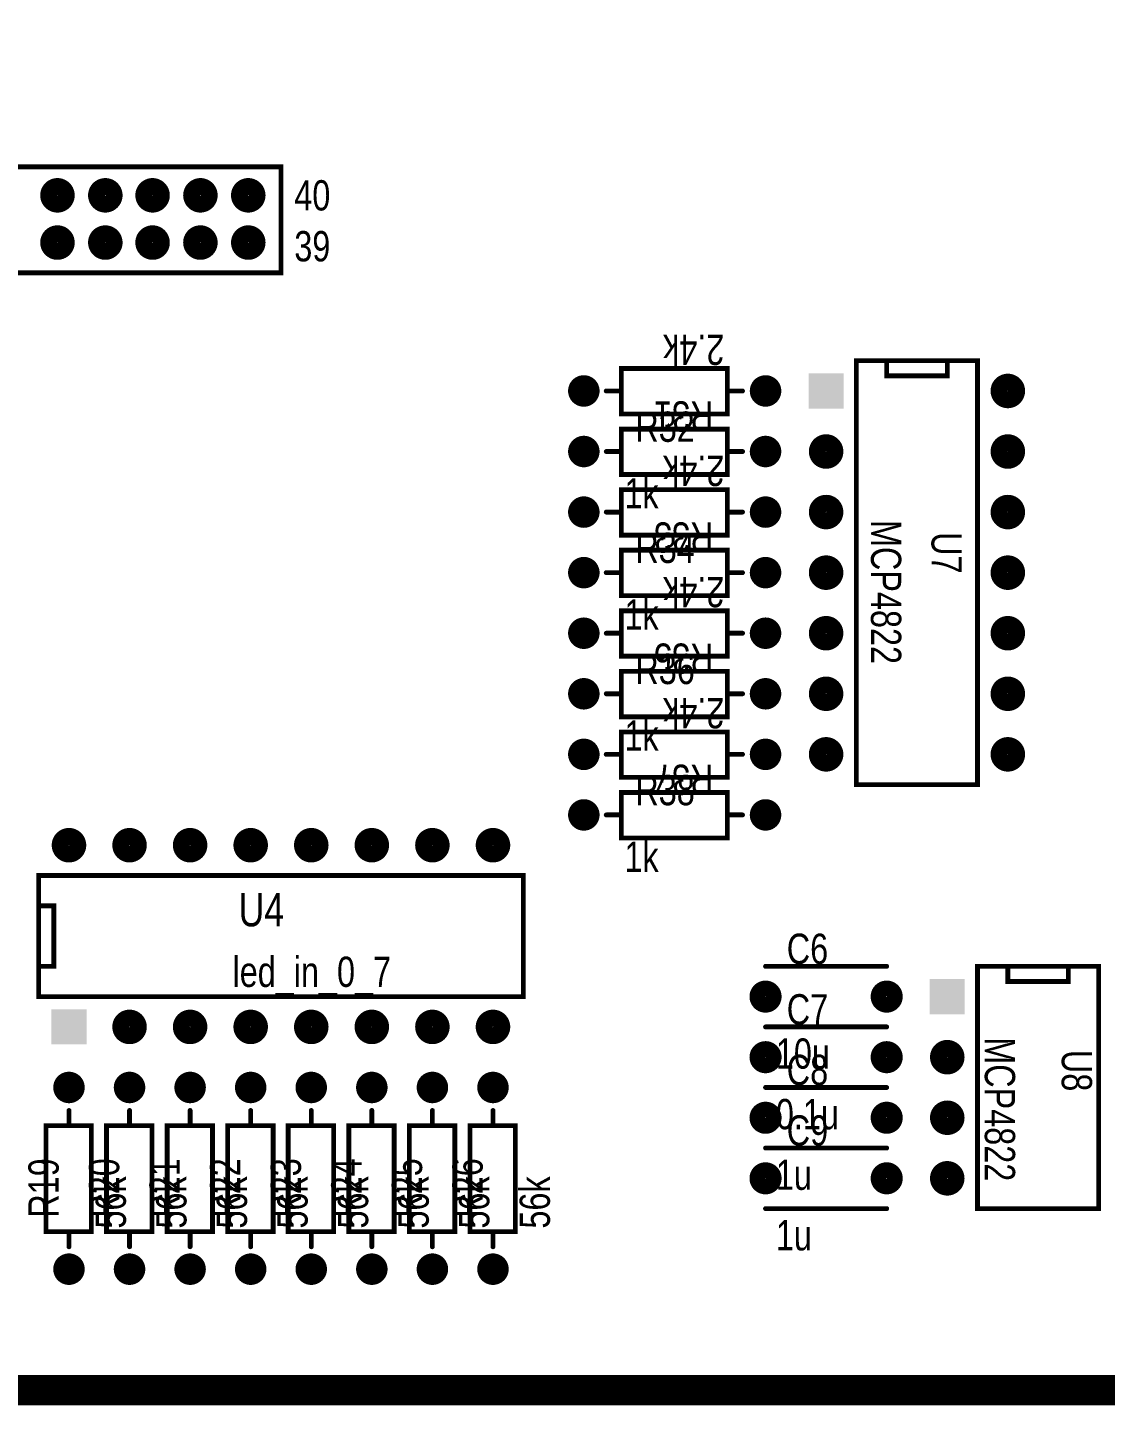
# Model space of a CAD drawing. Extents: x 0.1 to 7.45, y 0.15 to 4.7.
# Drawn here: x 2.278 to 4.057, y 0.146 to 2.421 of the extents above; entities that cross this region are included whole.
import ezdxf

# ---------------------------------------------------------------- set-up
doc = ezdxf.new("R2010")
doc.units = 0

msp = doc.modelspace()

# ---------------------------------------------------------------- linework, layer by layer
at = {"const_width": 0.05}
msp.add_lwpolyline([(0.196, 0.171), (0.196, 4.671), (7.421, 4.671), (7.421, 0.171), (0.196, 0.171)], close=True, dxfattribs=at)
at = {"layer": 'AST', "const_width": 0.008}
for points in [[(1.096, 2.191), (1.096, 2.016), (2.696, 2.016), (2.696, 2.191), (1.096, 2.191)], [(3.433, 1.858), (3.433, 1.783), (3.433, 1.783), (3.258, 1.783), (3.258, 1.858), (3.433, 1.858)], [(3.258, 1.683), (3.258, 1.758), (3.258, 1.758), (3.433, 1.758), (3.433, 1.683), (3.258, 1.683)], [(3.433, 1.658), (3.433, 1.583), (3.433, 1.583), (3.258, 1.583), (3.258, 1.658), (3.433, 1.658)], [(3.258, 1.483), (3.258, 1.558), (3.258, 1.558), (3.433, 1.558), (3.433, 1.483), (3.258, 1.483)], [(3.433, 1.458), (3.433, 1.383), (3.433, 1.383), (3.258, 1.383), (3.258, 1.458), (3.433, 1.458)], [(3.258, 1.283), (3.258, 1.358), (3.258, 1.358), (3.433, 1.358), (3.433, 1.283), (3.258, 1.283)], [(3.433, 1.258), (3.433, 1.183), (3.433, 1.183), (3.258, 1.183), (3.258, 1.258), (3.433, 1.258)], [(3.258, 1.083), (3.258, 1.158), (3.258, 1.158), (3.433, 1.158), (3.433, 1.083), (3.258, 1.083)], [(3.096, 0.821), (2.296, 0.821), (2.296, 1.021), (3.096, 1.021), (3.096, 0.821)], [(4.046, 0.871), (3.846, 0.871), (3.846, 0.471), (4.046, 0.471), (4.046, 0.871)], [(2.383, 0.433), (2.308, 0.433), (2.308, 0.433), (2.308, 0.608), (2.383, 0.608), (2.383, 0.433)], [(2.483, 0.433), (2.408, 0.433), (2.408, 0.433), (2.408, 0.608), (2.483, 0.608), (2.483, 0.433)], [(2.583, 0.433), (2.508, 0.433), (2.508, 0.433), (2.508, 0.608), (2.583, 0.608), (2.583, 0.433)], [(2.683, 0.433), (2.608, 0.433), (2.608, 0.433), (2.608, 0.608), (2.683, 0.608), (2.683, 0.433)], [(2.783, 0.433), (2.708, 0.433), (2.708, 0.433), (2.708, 0.608), (2.783, 0.608), (2.783, 0.433)], [(2.883, 0.433), (2.808, 0.433), (2.808, 0.433), (2.808, 0.608), (2.883, 0.608), (2.883, 0.433)], [(2.983, 0.433), (2.908, 0.433), (2.908, 0.433), (2.908, 0.608), (2.983, 0.608), (2.983, 0.433)], [(3.083, 0.433), (3.008, 0.433), (3.008, 0.433), (3.008, 0.608), (3.083, 0.608), (3.083, 0.433)]]:
    msp.add_lwpolyline(points, close=True, dxfattribs=at)
at = {"layer": 'AST'}
for points, const_width in [([(2.694, 2.191, 1), (2.698, 2.191, 1)], 0.004), ([(2.313, 2.144, 1), (2.341, 2.144, 1)], 0.029), ([(2.392, 2.144, 1), (2.42, 2.144, 1)], 0.029), ([(2.47, 2.144, 1), (2.498, 2.144, 1)], 0.029), ([(2.549, 2.144, 1), (2.577, 2.144, 1)], 0.029), ([(2.628, 2.144, 1), (2.656, 2.144, 1)], 0.029), ([(2.313, 2.066, 1), (2.341, 2.066, 1)], 0.029), ([(2.392, 2.066, 1), (2.42, 2.066, 1)], 0.029), ([(2.47, 2.066, 1), (2.498, 2.066, 1)], 0.029), ([(2.549, 2.066, 1), (2.577, 2.066, 1)], 0.029), ([(2.628, 2.066, 1), (2.656, 2.066, 1)], 0.029), ([(2.694, 2.016, 1), (2.698, 2.016, 1)], 0.004), ([(3.644, 1.871, 1), (3.648, 1.871, 1)], 0.004), ([(3.694, 1.871, 1), (3.698, 1.871, 1)], 0.004), ([(3.794, 1.871, 1), (3.798, 1.871, 1)], 0.004), ([(3.794, 1.871, 1), (3.798, 1.871, 1)], 0.004), ([(3.844, 1.871, 1), (3.848, 1.871, 1)], 0.004), ([(3.183, 1.821, 1), (3.209, 1.821, 1)], 0.026), ([(3.256, 1.858, 1), (3.26, 1.858, 1)], 0.004), ([(3.431, 1.858, 1), (3.435, 1.858, 1)], 0.004), ([(3.431, 1.858, 1), (3.435, 1.858, 1)], 0.004), ([(3.483, 1.821, 1), (3.509, 1.821, 1)], 0.026), ([(3.694, 1.846, 1), (3.698, 1.846, 1)], 0.004), ([(3.794, 1.846, 1), (3.798, 1.846, 1)], 0.004), ([(3.794, 1.846, 1), (3.798, 1.846, 1)], 0.004), ([(3.882, 1.821, 1), (3.91, 1.821, 1)], 0.029), ([(3.231, 1.821, 1), (3.235, 1.821, 1)], 0.004), ([(3.256, 1.821, 1), (3.26, 1.821, 1)], 0.004), ([(3.431, 1.821, 1), (3.435, 1.821, 1)], 0.004), ([(3.456, 1.821, 1), (3.46, 1.821, 1)], 0.004), ([(3.256, 1.783, 1), (3.26, 1.783, 1)], 0.004), ([(3.431, 1.783, 1), (3.435, 1.783, 1)], 0.004), ([(3.431, 1.783, 1), (3.435, 1.783, 1)], 0.004), ([(3.256, 1.758, 1), (3.26, 1.758, 1)], 0.004), ([(3.256, 1.758, 1), (3.26, 1.758, 1)], 0.004), ([(3.431, 1.758, 1), (3.435, 1.758, 1)], 0.004), ([(3.183, 1.721, 1), (3.209, 1.721, 1)], 0.026), ([(3.483, 1.721, 1), (3.509, 1.721, 1)], 0.026), ([(3.582, 1.721, 1), (3.61, 1.721, 1)], 0.029), ([(3.882, 1.721, 1), (3.91, 1.721, 1)], 0.029), ([(3.231, 1.721, 1), (3.235, 1.721, 1)], 0.004), ([(3.256, 1.721, 1), (3.26, 1.721, 1)], 0.004), ([(3.431, 1.721, 1), (3.435, 1.721, 1)], 0.004), ([(3.456, 1.721, 1), (3.46, 1.721, 1)], 0.004), ([(3.256, 1.683, 1), (3.26, 1.683, 1)], 0.004), ([(3.256, 1.683, 1), (3.26, 1.683, 1)], 0.004), ([(3.431, 1.683, 1), (3.435, 1.683, 1)], 0.004), ([(3.256, 1.658, 1), (3.26, 1.658, 1)], 0.004), ([(3.431, 1.658, 1), (3.435, 1.658, 1)], 0.004), ([(3.431, 1.658, 1), (3.435, 1.658, 1)], 0.004), ([(3.183, 1.621, 1), (3.209, 1.621, 1)], 0.026), ([(3.483, 1.621, 1), (3.509, 1.621, 1)], 0.026), ([(3.582, 1.621, 1), (3.61, 1.621, 1)], 0.029), ([(3.882, 1.621, 1), (3.91, 1.621, 1)], 0.029), ([(3.231, 1.621, 1), (3.235, 1.621, 1)], 0.004), ([(3.256, 1.621, 1), (3.26, 1.621, 1)], 0.004), ([(3.431, 1.621, 1), (3.435, 1.621, 1)], 0.004), ([(3.456, 1.621, 1), (3.46, 1.621, 1)], 0.004), ([(3.256, 1.583, 1), (3.26, 1.583, 1)], 0.004), ([(3.431, 1.583, 1), (3.435, 1.583, 1)], 0.004), ([(3.431, 1.583, 1), (3.435, 1.583, 1)], 0.004), ([(3.256, 1.558, 1), (3.26, 1.558, 1)], 0.004), ([(3.256, 1.558, 1), (3.26, 1.558, 1)], 0.004), ([(3.431, 1.558, 1), (3.435, 1.558, 1)], 0.004), ([(3.582, 1.521, 1), (3.61, 1.521, 1)], 0.029), ([(3.882, 1.521, 1), (3.91, 1.521, 1)], 0.029), ([(3.183, 1.521, 1), (3.209, 1.521, 1)], 0.026), ([(3.231, 1.521, 1), (3.235, 1.521, 1)], 0.004), ([(3.256, 1.521, 1), (3.26, 1.521, 1)], 0.004), ([(3.431, 1.521, 1), (3.435, 1.521, 1)], 0.004), ([(3.456, 1.521, 1), (3.46, 1.521, 1)], 0.004), ([(3.483, 1.521, 1), (3.509, 1.521, 1)], 0.026), ([(3.256, 1.483, 1), (3.26, 1.483, 1)], 0.004), ([(3.256, 1.483, 1), (3.26, 1.483, 1)], 0.004), ([(3.431, 1.483, 1), (3.435, 1.483, 1)], 0.004), ([(3.256, 1.458, 1), (3.26, 1.458, 1)], 0.004), ([(3.431, 1.458, 1), (3.435, 1.458, 1)], 0.004), ([(3.431, 1.458, 1), (3.435, 1.458, 1)], 0.004), ([(3.183, 1.421, 1), (3.209, 1.421, 1)], 0.026), ([(3.483, 1.421, 1), (3.509, 1.421, 1)], 0.026), ([(3.582, 1.421, 1), (3.61, 1.421, 1)], 0.029), ([(3.882, 1.421, 1), (3.91, 1.421, 1)], 0.029), ([(3.231, 1.421, 1), (3.235, 1.421, 1)], 0.004), ([(3.256, 1.421, 1), (3.26, 1.421, 1)], 0.004), ([(3.431, 1.421, 1), (3.435, 1.421, 1)], 0.004), ([(3.456, 1.421, 1), (3.46, 1.421, 1)], 0.004), ([(3.256, 1.383, 1), (3.26, 1.383, 1)], 0.004), ([(3.431, 1.383, 1), (3.435, 1.383, 1)], 0.004), ([(3.431, 1.383, 1), (3.435, 1.383, 1)], 0.004), ([(3.183, 1.321, 1), (3.209, 1.321, 1)], 0.026), ([(3.256, 1.358, 1), (3.26, 1.358, 1)], 0.004), ([(3.256, 1.358, 1), (3.26, 1.358, 1)], 0.004), ([(3.431, 1.358, 1), (3.435, 1.358, 1)], 0.004), ([(3.483, 1.321, 1), (3.509, 1.321, 1)], 0.026), ([(3.582, 1.321, 1), (3.61, 1.321, 1)], 0.029), ([(3.882, 1.321, 1), (3.91, 1.321, 1)], 0.029), ([(3.231, 1.321, 1), (3.235, 1.321, 1)], 0.004), ([(3.256, 1.321, 1), (3.26, 1.321, 1)], 0.004), ([(3.431, 1.321, 1), (3.435, 1.321, 1)], 0.004), ([(3.456, 1.321, 1), (3.46, 1.321, 1)], 0.004), ([(3.256, 1.283, 1), (3.26, 1.283, 1)], 0.004), ([(3.256, 1.283, 1), (3.26, 1.283, 1)], 0.004), ([(3.431, 1.283, 1), (3.435, 1.283, 1)], 0.004), ([(3.256, 1.258, 1), (3.26, 1.258, 1)], 0.004), ([(3.431, 1.258, 1), (3.435, 1.258, 1)], 0.004), ([(3.431, 1.258, 1), (3.435, 1.258, 1)], 0.004), ([(3.183, 1.221, 1), (3.209, 1.221, 1)], 0.026), ([(3.483, 1.221, 1), (3.509, 1.221, 1)], 0.026), ([(3.582, 1.221, 1), (3.61, 1.221, 1)], 0.029), ([(3.882, 1.221, 1), (3.91, 1.221, 1)], 0.029), ([(3.231, 1.221, 1), (3.235, 1.221, 1)], 0.004), ([(3.256, 1.221, 1), (3.26, 1.221, 1)], 0.004), ([(3.431, 1.221, 1), (3.435, 1.221, 1)], 0.004), ([(3.456, 1.221, 1), (3.46, 1.221, 1)], 0.004), ([(3.256, 1.183, 1), (3.26, 1.183, 1)], 0.004), ([(3.431, 1.183, 1), (3.435, 1.183, 1)], 0.004), ([(3.431, 1.183, 1), (3.435, 1.183, 1)], 0.004), ([(3.256, 1.158, 1), (3.26, 1.158, 1)], 0.004), ([(3.256, 1.158, 1), (3.26, 1.158, 1)], 0.004), ([(3.431, 1.158, 1), (3.435, 1.158, 1)], 0.004), ([(3.644, 1.171, 1), (3.648, 1.171, 1)], 0.004), ([(3.844, 1.171, 1), (3.848, 1.171, 1)], 0.004), ([(3.183, 1.121, 1), (3.209, 1.121, 1)], 0.026), ([(3.483, 1.121, 1), (3.509, 1.121, 1)], 0.026), ([(3.231, 1.121, 1), (3.235, 1.121, 1)], 0.004), ([(3.256, 1.121, 1), (3.26, 1.121, 1)], 0.004), ([(3.431, 1.121, 1), (3.435, 1.121, 1)], 0.004), ([(3.456, 1.121, 1), (3.46, 1.121, 1)], 0.004), ([(2.332, 1.071, 1), (2.36, 1.071, 1)], 0.029), ([(2.432, 1.071, 1), (2.46, 1.071, 1)], 0.029), ([(2.532, 1.071, 1), (2.56, 1.071, 1)], 0.029), ([(2.632, 1.071, 1), (2.66, 1.071, 1)], 0.029), ([(2.732, 1.071, 1), (2.76, 1.071, 1)], 0.029), ([(2.832, 1.071, 1), (2.86, 1.071, 1)], 0.029), ([(2.932, 1.071, 1), (2.96, 1.071, 1)], 0.029), ([(3.032, 1.071, 1), (3.06, 1.071, 1)], 0.029), ([(3.256, 1.083, 1), (3.26, 1.083, 1)], 0.004), ([(3.256, 1.083, 1), (3.26, 1.083, 1)], 0.004), ([(3.431, 1.083, 1), (3.435, 1.083, 1)], 0.004), ([(2.294, 1.021, 1), (2.298, 1.021, 1)], 0.004), ([(3.094, 1.021, 1), (3.098, 1.021, 1)], 0.004), ([(2.294, 0.971, 1), (2.298, 0.971, 1)], 0.004), ([(2.319, 0.971, 1), (2.323, 0.971, 1)], 0.004), ([(2.294, 0.871, 1), (2.298, 0.871, 1)], 0.004), ([(2.319, 0.871, 1), (2.323, 0.871, 1)], 0.004), ([(3.494, 0.871, 1), (3.498, 0.871, 1)], 0.004), ([(3.694, 0.871, 1), (3.698, 0.871, 1)], 0.004), ([(3.844, 0.871, 1), (3.848, 0.871, 1)], 0.004), ([(3.894, 0.871, 1), (3.898, 0.871, 1)], 0.004), ([(3.994, 0.871, 1), (3.998, 0.871, 1)], 0.004), ([(4.044, 0.871, 1), (4.048, 0.871, 1)], 0.004), ([(4.044, 0.871, 1), (4.048, 0.871, 1)], 0.004), ([(3.483, 0.821, 1), (3.509, 0.821, 1)], 0.027), ([(3.683, 0.821, 1), (3.709, 0.821, 1)], 0.027), ([(3.894, 0.846, 1), (3.898, 0.846, 1)], 0.004), ([(3.994, 0.846, 1), (3.998, 0.846, 1)], 0.004), ([(2.294, 0.821, 1), (2.298, 0.821, 1)], 0.004), ([(3.094, 0.821, 1), (3.098, 0.821, 1)], 0.004), ([(3.094, 0.821, 1), (3.098, 0.821, 1)], 0.004), ([(2.432, 0.771, 1), (2.46, 0.771, 1)], 0.029), ([(2.532, 0.771, 1), (2.56, 0.771, 1)], 0.029), ([(2.632, 0.771, 1), (2.66, 0.771, 1)], 0.029), ([(2.732, 0.771, 1), (2.76, 0.771, 1)], 0.029), ([(2.832, 0.771, 1), (2.86, 0.771, 1)], 0.029), ([(2.932, 0.771, 1), (2.96, 0.771, 1)], 0.029), ([(3.032, 0.771, 1), (3.06, 0.771, 1)], 0.029), ([(3.494, 0.771, 1), (3.498, 0.771, 1)], 0.004), ([(3.494, 0.771, 1), (3.498, 0.771, 1)], 0.004), ([(3.694, 0.771, 1), (3.698, 0.771, 1)], 0.004), ([(3.694, 0.771, 1), (3.698, 0.771, 1)], 0.004), ([(3.483, 0.721, 1), (3.509, 0.721, 1)], 0.027), ([(3.683, 0.721, 1), (3.709, 0.721, 1)], 0.027), ([(3.782, 0.721, 1), (3.81, 0.721, 1)], 0.029), ([(2.333, 0.671, 1), (2.359, 0.671, 1)], 0.026), ([(2.433, 0.671, 1), (2.459, 0.671, 1)], 0.026), ([(2.533, 0.671, 1), (2.559, 0.671, 1)], 0.026), ([(2.633, 0.671, 1), (2.659, 0.671, 1)], 0.026), ([(2.733, 0.671, 1), (2.759, 0.671, 1)], 0.026), ([(2.833, 0.671, 1), (2.859, 0.671, 1)], 0.026), ([(2.933, 0.671, 1), (2.959, 0.671, 1)], 0.026), ([(3.033, 0.671, 1), (3.059, 0.671, 1)], 0.026), ([(3.494, 0.671, 1), (3.498, 0.671, 1)], 0.004), ([(3.494, 0.671, 1), (3.498, 0.671, 1)], 0.004), ([(3.694, 0.671, 1), (3.698, 0.671, 1)], 0.004), ([(3.694, 0.671, 1), (3.698, 0.671, 1)], 0.004), ([(3.483, 0.621, 1), (3.509, 0.621, 1)], 0.027), ([(3.683, 0.621, 1), (3.709, 0.621, 1)], 0.027), ([(3.782, 0.621, 1), (3.81, 0.621, 1)], 0.029), ([(2.344, 0.633, 1), (2.348, 0.633, 1)], 0.004), ([(2.444, 0.633, 1), (2.448, 0.633, 1)], 0.004), ([(2.544, 0.633, 1), (2.548, 0.633, 1)], 0.004), ([(2.644, 0.633, 1), (2.648, 0.633, 1)], 0.004), ([(2.744, 0.633, 1), (2.748, 0.633, 1)], 0.004), ([(2.844, 0.633, 1), (2.848, 0.633, 1)], 0.004), ([(2.944, 0.633, 1), (2.948, 0.633, 1)], 0.004), ([(3.044, 0.633, 1), (3.048, 0.633, 1)], 0.004), ([(2.306, 0.608, 1), (2.31, 0.608, 1)], 0.004), ([(2.344, 0.608, 1), (2.348, 0.608, 1)], 0.004), ([(2.381, 0.608, 1), (2.385, 0.608, 1)], 0.004), ([(2.406, 0.608, 1), (2.41, 0.608, 1)], 0.004), ([(2.444, 0.608, 1), (2.448, 0.608, 1)], 0.004), ([(2.481, 0.608, 1), (2.485, 0.608, 1)], 0.004), ([(2.506, 0.608, 1), (2.51, 0.608, 1)], 0.004), ([(2.544, 0.608, 1), (2.548, 0.608, 1)], 0.004), ([(2.581, 0.608, 1), (2.585, 0.608, 1)], 0.004), ([(2.606, 0.608, 1), (2.61, 0.608, 1)], 0.004), ([(2.644, 0.608, 1), (2.648, 0.608, 1)], 0.004), ([(2.681, 0.608, 1), (2.685, 0.608, 1)], 0.004), ([(2.706, 0.608, 1), (2.71, 0.608, 1)], 0.004), ([(2.744, 0.608, 1), (2.748, 0.608, 1)], 0.004), ([(2.781, 0.608, 1), (2.785, 0.608, 1)], 0.004), ([(2.806, 0.608, 1), (2.81, 0.608, 1)], 0.004), ([(2.844, 0.608, 1), (2.848, 0.608, 1)], 0.004), ([(2.881, 0.608, 1), (2.885, 0.608, 1)], 0.004), ([(2.906, 0.608, 1), (2.91, 0.608, 1)], 0.004), ([(2.944, 0.608, 1), (2.948, 0.608, 1)], 0.004), ([(2.981, 0.608, 1), (2.985, 0.608, 1)], 0.004), ([(3.006, 0.608, 1), (3.01, 0.608, 1)], 0.004), ([(3.044, 0.608, 1), (3.048, 0.608, 1)], 0.004), ([(3.081, 0.608, 1), (3.085, 0.608, 1)], 0.004), ([(3.494, 0.571, 1), (3.498, 0.571, 1)], 0.004), ([(3.494, 0.571, 1), (3.498, 0.571, 1)], 0.004), ([(3.694, 0.571, 1), (3.698, 0.571, 1)], 0.004), ([(3.694, 0.571, 1), (3.698, 0.571, 1)], 0.004), ([(3.483, 0.521, 1), (3.509, 0.521, 1)], 0.027), ([(3.683, 0.521, 1), (3.709, 0.521, 1)], 0.027), ([(3.782, 0.521, 1), (3.81, 0.521, 1)], 0.029), ([(3.494, 0.471, 1), (3.498, 0.471, 1)], 0.004), ([(3.694, 0.471, 1), (3.698, 0.471, 1)], 0.004), ([(3.844, 0.471, 1), (3.848, 0.471, 1)], 0.004), ([(4.044, 0.471, 1), (4.048, 0.471, 1)], 0.004), ([(2.306, 0.433, 1), (2.31, 0.433, 1)], 0.004), ([(2.306, 0.433, 1), (2.31, 0.433, 1)], 0.004), ([(2.344, 0.433, 1), (2.348, 0.433, 1)], 0.004), ([(2.381, 0.433, 1), (2.385, 0.433, 1)], 0.004), ([(2.381, 0.433, 1), (2.385, 0.433, 1)], 0.004), ([(2.406, 0.433, 1), (2.41, 0.433, 1)], 0.004), ([(2.406, 0.433, 1), (2.41, 0.433, 1)], 0.004), ([(2.444, 0.433, 1), (2.448, 0.433, 1)], 0.004), ([(2.481, 0.433, 1), (2.485, 0.433, 1)], 0.004), ([(2.481, 0.433, 1), (2.485, 0.433, 1)], 0.004), ([(2.506, 0.433, 1), (2.51, 0.433, 1)], 0.004), ([(2.506, 0.433, 1), (2.51, 0.433, 1)], 0.004), ([(2.544, 0.433, 1), (2.548, 0.433, 1)], 0.004), ([(2.581, 0.433, 1), (2.585, 0.433, 1)], 0.004), ([(2.581, 0.433, 1), (2.585, 0.433, 1)], 0.004), ([(2.606, 0.433, 1), (2.61, 0.433, 1)], 0.004), ([(2.606, 0.433, 1), (2.61, 0.433, 1)], 0.004), ([(2.644, 0.433, 1), (2.648, 0.433, 1)], 0.004), ([(2.681, 0.433, 1), (2.685, 0.433, 1)], 0.004), ([(2.681, 0.433, 1), (2.685, 0.433, 1)], 0.004), ([(2.706, 0.433, 1), (2.71, 0.433, 1)], 0.004), ([(2.706, 0.433, 1), (2.71, 0.433, 1)], 0.004), ([(2.744, 0.433, 1), (2.748, 0.433, 1)], 0.004), ([(2.781, 0.433, 1), (2.785, 0.433, 1)], 0.004), ([(2.781, 0.433, 1), (2.785, 0.433, 1)], 0.004), ([(2.806, 0.433, 1), (2.81, 0.433, 1)], 0.004), ([(2.806, 0.433, 1), (2.81, 0.433, 1)], 0.004), ([(2.844, 0.433, 1), (2.848, 0.433, 1)], 0.004), ([(2.881, 0.433, 1), (2.885, 0.433, 1)], 0.004), ([(2.881, 0.433, 1), (2.885, 0.433, 1)], 0.004), ([(2.906, 0.433, 1), (2.91, 0.433, 1)], 0.004), ([(2.906, 0.433, 1), (2.91, 0.433, 1)], 0.004), ([(2.944, 0.433, 1), (2.948, 0.433, 1)], 0.004), ([(2.981, 0.433, 1), (2.985, 0.433, 1)], 0.004), ([(2.981, 0.433, 1), (2.985, 0.433, 1)], 0.004), ([(3.006, 0.433, 1), (3.01, 0.433, 1)], 0.004), ([(3.006, 0.433, 1), (3.01, 0.433, 1)], 0.004), ([(3.044, 0.433, 1), (3.048, 0.433, 1)], 0.004), ([(3.081, 0.433, 1), (3.085, 0.433, 1)], 0.004), ([(3.081, 0.433, 1), (3.085, 0.433, 1)], 0.004), ([(2.344, 0.408, 1), (2.348, 0.408, 1)], 0.004), ([(2.444, 0.408, 1), (2.448, 0.408, 1)], 0.004), ([(2.544, 0.408, 1), (2.548, 0.408, 1)], 0.004), ([(2.644, 0.408, 1), (2.648, 0.408, 1)], 0.004), ([(2.744, 0.408, 1), (2.748, 0.408, 1)], 0.004), ([(2.844, 0.408, 1), (2.848, 0.408, 1)], 0.004), ([(2.944, 0.408, 1), (2.948, 0.408, 1)], 0.004), ([(3.044, 0.408, 1), (3.048, 0.408, 1)], 0.004), ([(2.333, 0.371, 1), (2.359, 0.371, 1)], 0.026), ([(2.433, 0.371, 1), (2.459, 0.371, 1)], 0.026), ([(2.533, 0.371, 1), (2.559, 0.371, 1)], 0.026), ([(2.633, 0.371, 1), (2.659, 0.371, 1)], 0.026), ([(2.733, 0.371, 1), (2.759, 0.371, 1)], 0.026), ([(2.833, 0.371, 1), (2.859, 0.371, 1)], 0.026), ([(2.933, 0.371, 1), (2.959, 0.371, 1)], 0.026), ([(3.033, 0.371, 1), (3.059, 0.371, 1)], 0.026)]:
    msp.add_lwpolyline(points, format="xyb", close=True, dxfattribs=dict(at, const_width=const_width))
at = {"layer": 'AST', "const_width": 0.008}
for points in [[(3.696, 1.871), (3.696, 1.846), (3.796, 1.846), (3.796, 1.846), (3.796, 1.871), (3.646, 1.871), (3.646, 1.171), (3.846, 1.171), (3.846, 1.871), (3.796, 1.871)], [(3.258, 1.821), (3.233, 1.821)], [(3.433, 1.821), (3.458, 1.821)], [(3.258, 1.721), (3.233, 1.721)], [(3.433, 1.721), (3.458, 1.721)], [(3.258, 1.621), (3.233, 1.621)], [(3.433, 1.621), (3.458, 1.621)], [(3.258, 1.521), (3.233, 1.521)], [(3.433, 1.521), (3.458, 1.521)], [(3.258, 1.421), (3.233, 1.421)], [(3.433, 1.421), (3.458, 1.421)], [(3.258, 1.321), (3.233, 1.321)], [(3.433, 1.321), (3.458, 1.321)], [(3.258, 1.221), (3.233, 1.221)], [(3.433, 1.221), (3.458, 1.221)], [(3.258, 1.121), (3.233, 1.121)], [(3.433, 1.121), (3.458, 1.121)], [(2.296, 0.871), (2.321, 0.871), (2.321, 0.971), (2.296, 0.971)], [(3.496, 0.871), (3.696, 0.871)], [(3.896, 0.871), (3.896, 0.846), (3.996, 0.846), (3.996, 0.871)], [(3.696, 0.771), (3.496, 0.771)], [(3.496, 0.771), (3.696, 0.771)], [(3.696, 0.671), (3.496, 0.671)], [(3.496, 0.671), (3.696, 0.671)], [(2.346, 0.608), (2.346, 0.633)], [(2.446, 0.608), (2.446, 0.633)], [(2.546, 0.608), (2.546, 0.633)], [(2.646, 0.608), (2.646, 0.633)], [(2.746, 0.608), (2.746, 0.633)], [(2.846, 0.608), (2.846, 0.633)], [(2.946, 0.608), (2.946, 0.633)], [(3.046, 0.608), (3.046, 0.633)], [(3.696, 0.571), (3.496, 0.571)], [(3.496, 0.571), (3.696, 0.571)], [(3.696, 0.471), (3.496, 0.471)], [(2.346, 0.433), (2.346, 0.408)], [(2.446, 0.433), (2.446, 0.408)], [(2.546, 0.433), (2.546, 0.408)], [(2.646, 0.433), (2.646, 0.408)], [(2.746, 0.433), (2.746, 0.408)], [(2.846, 0.433), (2.846, 0.408)], [(2.946, 0.433), (2.946, 0.408)], [(3.046, 0.433), (3.046, 0.408)]]:
    msp.add_lwpolyline(points, dxfattribs=at)
at = {"layer": 'AST'}
for points in [[(3.567, 1.792), (3.625, 1.792), (3.567, 1.85), (3.625, 1.85)], [(3.767, 0.792), (3.825, 0.792), (3.767, 0.85), (3.825, 0.85)], [(2.317, 0.742), (2.375, 0.742), (2.317, 0.8), (2.375, 0.8)]]:
    msp.add_solid(points, dxfattribs=at)

# ---------------------------------------------------------------- texts
at = {"layer": 'AST', "width": 0.8}
for s, height, p in [('40', 0.05, (2.718, 2.119)), ('39', 0.05, (2.718, 2.035)), ('R32', 0.05, (3.281, 1.737)), ('1k', 0.05, (3.263, 1.627)), ('R34', 0.05, (3.281, 1.537)), ('1k', 0.05, (3.263, 1.427)), ('R36', 0.05, (3.281, 1.337)), ('1k', 0.05, (3.263, 1.227)), ('R38', 0.05, (3.281, 1.137)), ('1k', 0.05, (3.263, 1.027)), ('U4', 0.055, (2.626, 0.937)), ('C6', 0.05, (3.531, 0.875)), ('led_in_0_7', 0.05, (2.616, 0.837)), ('C7', 0.05, (3.531, 0.775)), ('10u', 0.05, (3.513, 0.702)), ('C8', 0.05, (3.531, 0.675)), ('0.1u', 0.05, (3.513, 0.602)), ('C9', 0.05, (3.531, 0.575)), ('1u', 0.05, (3.513, 0.502)), ('1u', 0.05, (3.513, 0.402))]:
    msp.add_text(s, height=height, dxfattribs=at).set_placement(p)
for s, rotation, p in [('2.4k', 180, (3.428, 1.914)), ('R31', 180, (3.41, 1.804)), ('2.4k', 180, (3.428, 1.714)), ('R33', 180, (3.41, 1.604)), ('MCP4822', 270, (3.67, 1.608)), ('U7', 270, (3.77, 1.588)), ('2.4k', 180, (3.428, 1.514)), ('R35', 180, (3.41, 1.404)), ('2.4k', 180, (3.428, 1.314)), ('R37', 180, (3.41, 1.204)), ('MCP4822', 270, (3.858, 0.754)), ('U8', 270, (3.985, 0.733)), ('R19', 90, (2.329, 0.456)), ('R20', 90, (2.429, 0.456)), ('R21', 90, (2.529, 0.456)), ('R22', 90, (2.629, 0.456)), ('R23', 90, (2.729, 0.456)), ('R24', 90, (2.829, 0.456)), ('R25', 90, (2.929, 0.456)), ('R26', 90, (3.029, 0.456)), ('56k', 90, (2.44, 0.438)), ('56k', 90, (2.54, 0.438)), ('56k', 90, (2.64, 0.438)), ('56k', 90, (2.74, 0.438)), ('56k', 90, (2.84, 0.438)), ('56k', 90, (2.94, 0.438)), ('56k', 90, (3.04, 0.438)), ('56k', 90, (3.14, 0.438))]:
    msp.add_text(s, height=0.05, rotation=rotation, dxfattribs=at).set_placement(p)

doc.saveas('drawing.dxf')
